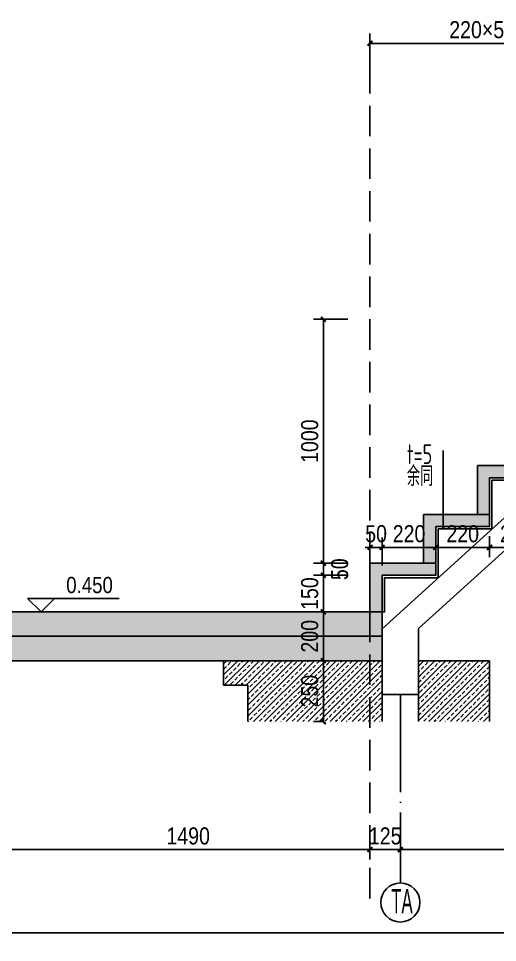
# Model space of a CAD drawing. Extents: x -40040 to 35635, y -182662 to -38118.
# Drawn here: x -4243 to -2280, y -145521 to -141733 of the extents above; entities that cross this region are included whole.
import ezdxf

# ---------------------------------------------------------------- set-up
doc = ezdxf.new("R2010")
doc.units = 0
doc.header["$LTSCALE"] = 1000
doc.header["$MEASUREMENT"] = 0
doc.linetypes.add('DASH', pattern=[0.35, 0.25, -0.1])
doc.linetypes.add('DOTE', pattern=[2.42, 2, -0.2, 0.02, -0.2])
for name, color, linetype in [('A-ANNO-DIMS', 6, 'Continuous'), ('A-ANNO-NOTE', 4, 'Continuous'), ('A-DETL-144', 144, 'Continuous'), ('A-DETL-42', 42, 'Continuous'), ('A-FURN-PATT-251', 251, 'Continuous'), ('A-SECT-005', 5, 'Continuous'), ('AXIS', 3, 'Continuous'), ('GL', 131, 'Continuous'), ('JC', 7, 'Continuous'), ('核对', 2, 'Continuous')]:
    doc.layers.add(name, color=color, linetype=linetype)
doc.styles.add('DIM_T3', font='ARIALN.TTF')
doc.styles.add('EN', font='ARIALN.TTF')
doc.styles.get("Standard").update_dxf_attribs({"font": 'tssdengs.shx', "width": 0.7, "bigfont": 'tssdchn.shx'})
doc.dimstyles.new('_TCH_ARCH&&20', dxfattribs={"dimtxt": 70, "dimasz": 20, "dimexe": 40, "dimexo": 40, "dimgap": 20, "dimtad": 1, "dimdec": 0, "dimzin": 0, "dimdsep": 46, "dimtxsty": 'DIM_T3', "dimblk": 'ARCHTICK', "dimcen": 0.09, "dimclrd": 6, "dimclre": 6, "dimclrt": 6, "dimazin": 2, "dimtfac": 1, "dimtdec": 0, "dimtix": 1, "dimtmove": 2, "dimatfit": 3, "dimfxl": 100, "dimfxlon": 1, "dimtolj": 1, "dimtzin": 0, "dimarcsym": 0})
pattern_1 = [(45, (11309.06, -57869.92), (-22.45064, 22.45064), []), (45, (11331.51, -57869.92), (-22.45064, 22.45064), [15.875, -7.9375])]

# ---------------------------------------------------------------- blocks, each defined once
blk = doc.blocks.new('TAG-PLAN-ELEV')
blk.add_line((-1.66, 0), (9.6, 0))
for points in [[(-1.66, 0), (0, -1.66), (1.66, 0)], [(1.66, -1.66), (-1.66, -1.66)]]:
    blk.add_lwpolyline(points)
at = {"style": 'EN'}
for tag, p in [('LEVEL', (2.45, 0.65)), ('NAME', (2.45, -2.51))]:
    blk.add_attdef(tag, p, '', height=2, dxfattribs=at)
blk = doc.blocks.new('_ArchTick')
at = {"color": 0, "linetype": 'ByBlock', "const_width": 0.4}
blk.add_lwpolyline([(-0.5, -0.5), (0.5, 0.5)], dxfattribs=at)
blk = doc.blocks.new('*D467')
at = {"layer": 'Defpoints', "color": 0, "transparency": 16777216}
for p in [(-2678.1, -144890.9), (-958.1, -144890.9), (-958.1, -145140.4)]:
    blk.add_point(p, dxfattribs=at)
at = {"layer": '核对', "color": 6, "lineweight": -2, "transparency": 16777216}
for p, q in [((-2678.1, -145040.4), (-2678.1, -145180.4)), ((-958.1, -145040.4), (-958.1, -145180.4)), ((-2678.1, -145140.4), (-958.1, -145140.4))]:
    blk.add_line(p, q, dxfattribs=at)
at = {"layer": '核对', "color": 6, "lineweight": -2, "transparency": 16777216, "xscale": 20, "yscale": 20, "zscale": 20, "rotation": 180}
blk.add_blockref('_ArchTick', (-2678.1, -145140.4), dxfattribs=at)
at = {"layer": '核对', "color": 6, "lineweight": -2, "transparency": 16777216, "xscale": 20, "yscale": 20, "zscale": 20}
blk.add_blockref('_ArchTick', (-958.1, -145140.4), dxfattribs=at)
at = {"layer": '核对', "color": 6, "transparency": 16777216, "insert": (-1818.1, -145084.7), "char_height": 70, "attachment_point": 5, "style": 'DIM_T3'}
blk.add_mtext('\\A1;1720', dxfattribs=at)
blk = doc.blocks.new('*D474')
at = {"layer": 'Defpoints', "color": 0, "transparency": 16777216}
for p in [(-6693.1, -144465.7), (3906.9, -144465.7), (3906.9, -145481.3)]:
    blk.add_point(p, dxfattribs=at)
at = {"layer": '核对', "color": 6, "lineweight": -2, "transparency": 16777216}
for p, q in [((-6693.1, -145381.3), (-6693.1, -145521.3)), ((3906.9, -145381.3), (3906.9, -145521.3)), ((-6693.1, -145481.3), (3906.9, -145481.3))]:
    blk.add_line(p, q, dxfattribs=at)
at = {"layer": '核对', "color": 6, "lineweight": -2, "transparency": 16777216, "xscale": 20, "yscale": 20, "zscale": 20, "rotation": 180}
blk.add_blockref('_ArchTick', (-6693.1, -145481.3), dxfattribs=at)
at = {"layer": '核对', "color": 6, "lineweight": -2, "transparency": 16777216, "xscale": 20, "yscale": 20, "zscale": 20}
blk.add_blockref('_ArchTick', (3906.9, -145481.3), dxfattribs=at)
at = {"layer": '核对', "color": 6, "transparency": 16777216, "insert": (-1393.1, -145425.5), "char_height": 70, "attachment_point": 5, "style": 'DIM_T3'}
blk.add_mtext('\\A1;10600', dxfattribs=at)
blk = doc.blocks.new('*D476')
at = {"layer": 'Defpoints', "color": 0, "transparency": 16777216}
for p in [(-2802.6, -144890.9), (-2678.1, -144890.9), (-2802.6, -145140.4)]:
    blk.add_point(p, dxfattribs=at)
at = {"layer": '核对', "color": 6, "lineweight": -2, "transparency": 16777216}
for p, q in [((-2802.6, -145040.4), (-2802.6, -145180.4)), ((-2678.1, -145040.4), (-2678.1, -145180.4)), ((-2802.6, -145140.4), (-2822.6, -145140.4)), ((-2678.1, -145140.4), (-2802.6, -145140.4)), ((-2678.1, -145140.4), (-2658.1, -145140.4))]:
    blk.add_line(p, q, dxfattribs=at)
at = {"layer": '核对', "color": 6, "lineweight": -2, "transparency": 16777216, "xscale": 20, "yscale": 20, "zscale": 20}
blk.add_blockref('_ArchTick', (-2802.6, -145140.4), dxfattribs=at)
at = {"layer": '核对', "color": 6, "lineweight": -2, "transparency": 16777216, "xscale": 20, "yscale": 20, "zscale": 20, "rotation": 180}
blk.add_blockref('_ArchTick', (-2678.1, -145140.4), dxfattribs=at)
at = {"layer": '核对', "color": 6, "transparency": 16777216, "insert": (-2740.3, -145084.7), "char_height": 70, "attachment_point": 5, "style": 'DIM_T3'}
blk.add_mtext('\\A1;125', dxfattribs=at)
blk = doc.blocks.new('*D477')
at = {"layer": 'Defpoints', "color": 0, "transparency": 16777216}
for p in [(-2802.6, -141834.7), (-2802.6, -142965.7), (-1702.6, -142965.7)]:
    blk.add_point(p, dxfattribs=at)
at = {"layer": '核对', "color": 6, "lineweight": -2, "transparency": 16777216}
for p, q in [((-2802.6, -141934.7), (-2802.6, -141794.7)), ((-1702.6, -141934.7), (-1702.6, -141794.7)), ((-1702.6, -141834.7), (-2802.6, -141834.7))]:
    blk.add_line(p, q, dxfattribs=at)
at = {"layer": '核对', "color": 6, "lineweight": -2, "transparency": 16777216, "xscale": 20, "yscale": 20, "zscale": 20, "rotation": 180}
blk.add_blockref('_ArchTick', (-2802.6, -141834.7), dxfattribs=at)
at = {"layer": '核对', "color": 6, "lineweight": -2, "transparency": 16777216, "xscale": 20, "yscale": 20, "zscale": 20}
blk.add_blockref('_ArchTick', (-1702.6, -141834.7), dxfattribs=at)
at = {"layer": '核对', "color": 6, "transparency": 16777216, "insert": (-2252.6, -141779), "char_height": 70, "attachment_point": 5, "style": 'DIM_T3'}
blk.add_mtext('\\A1;220×5=1100', dxfattribs=at)
blk = doc.blocks.new('*D487')
at = {"layer": 'Defpoints', "color": 0, "transparency": 16777216}
for p in [(-2802.6, -144165.4), (-2993.7, -144365.7), (-2802.6, -144365.7)]:
    blk.add_point(p, dxfattribs=at)
at = {"layer": '核对', "color": 6, "lineweight": -2, "transparency": 16777216}
for p, q in [((-2893.7, -144165.4), (-3033.7, -144165.4)), ((-2993.7, -144165.4), (-2993.7, -144365.7)), ((-2893.7, -144365.7), (-3033.7, -144365.7))]:
    blk.add_line(p, q, dxfattribs=at)
at = {"layer": '核对', "color": 6, "lineweight": -2, "transparency": 16777216, "xscale": 20, "yscale": 20, "zscale": 20}
for p, rotation in [((-2993.7, -144165.4), 90), ((-2993.7, -144365.7), 270)]:
    blk.add_blockref('_ArchTick', p, dxfattribs=dict(at, rotation=rotation))
at = {"layer": '核对', "color": 6, "transparency": 16777216, "insert": (-3049.5, -144265.6), "char_height": 70, "attachment_point": 5, "rotation": 90, "style": 'DIM_T3'}
blk.add_mtext('\\A1;200', dxfattribs=at)
blk = doc.blocks.new('*D488')
at = {"layer": 'Defpoints', "color": 0, "transparency": 16777216}
for p in [(-2802.6, -144365.7), (-2993.7, -144615.7), (-2993.7, -144615.7)]:
    blk.add_point(p, dxfattribs=at)
at = {"layer": '核对', "color": 6, "lineweight": -2, "transparency": 16777216}
for p, q in [((-2893.7, -144365.7), (-3033.7, -144365.7)), ((-2993.7, -144365.7), (-2993.7, -144615.7)), ((-2993.7, -144615.7), (-3033.7, -144615.7))]:
    blk.add_line(p, q, dxfattribs=at)
at = {"layer": '核对', "color": 6, "lineweight": -2, "transparency": 16777216, "xscale": 20, "yscale": 20, "zscale": 20}
for p, rotation in [((-2993.7, -144365.7), 90), ((-2993.7, -144615.7), 270)]:
    blk.add_blockref('_ArchTick', p, dxfattribs=dict(at, rotation=rotation))
at = {"layer": '核对', "color": 6, "transparency": 16777216, "insert": (-3049.5, -144490.7), "char_height": 70, "attachment_point": 5, "rotation": 90, "style": 'DIM_T3'}
blk.add_mtext('\\A1;250', dxfattribs=at)
blk = doc.blocks.new('*D489')
at = {"layer": 'Defpoints', "color": 0, "transparency": 16777216}
for p in [(-2993.7, -144015.7), (-2752.6, -144015.7), (-2752.6, -144165.7)]:
    blk.add_point(p, dxfattribs=at)
at = {"layer": '核对', "color": 6, "lineweight": -2, "transparency": 16777216}
for p, q in [((-2993.7, -144015.7), (-2993.7, -143995.7)), ((-2893.7, -144015.7), (-3033.7, -144015.7)), ((-2993.7, -144165.7), (-2993.7, -144015.7)), ((-2893.7, -144165.7), (-3033.7, -144165.7)), ((-2993.7, -144165.7), (-2993.7, -144185.7))]:
    blk.add_line(p, q, dxfattribs=at)
at = {"layer": '核对', "color": 6, "lineweight": -2, "transparency": 16777216, "xscale": 20, "yscale": 20, "zscale": 20}
for p, rotation in [((-2993.7, -144015.7), 270), ((-2993.7, -144165.7), 90)]:
    blk.add_blockref('_ArchTick', p, dxfattribs=dict(at, rotation=rotation))
at = {"layer": '核对', "color": 6, "transparency": 16777216, "insert": (-3049.5, -144090.7), "char_height": 70, "attachment_point": 5, "rotation": 90, "style": 'DIM_T3'}
blk.add_mtext('\\A1;150', dxfattribs=at)
blk = doc.blocks.new('*D490')
at = {"layer": 'Defpoints', "color": 0, "transparency": 16777216}
for p in [(-2993.7, -142965.7), (-1702.6, -142965.7), (-2802.6, -143965.7)]:
    blk.add_point(p, dxfattribs=at)
at = {"layer": '核对', "color": 6, "lineweight": -2, "transparency": 16777216}
for p, q in [((-2893.7, -142965.7), (-3033.7, -142965.7)), ((-2993.7, -143965.7), (-2993.7, -142965.7)), ((-2893.7, -143965.7), (-3033.7, -143965.7))]:
    blk.add_line(p, q, dxfattribs=at)
at = {"layer": '核对', "color": 6, "lineweight": -2, "transparency": 16777216, "xscale": 20, "yscale": 20, "zscale": 20}
for p, rotation in [((-2993.7, -142965.7), 90), ((-2993.7, -143965.7), 270)]:
    blk.add_blockref('_ArchTick', p, dxfattribs=dict(at, rotation=rotation))
at = {"layer": '核对', "color": 6, "transparency": 16777216, "insert": (-3049.5, -143465.7), "char_height": 70, "attachment_point": 5, "rotation": 90, "style": 'DIM_T3'}
blk.add_mtext('\\A1;1000', dxfattribs=at)
blk = doc.blocks.new('*D491')
at = {"layer": 'Defpoints', "color": 0, "transparency": 16777216}
for p in [(-2532.6, -143901.3), (-2752.6, -144015.7), (-2532.6, -144015.7)]:
    blk.add_point(p, dxfattribs=at)
at = {"layer": '核对', "color": 6, "lineweight": -2, "transparency": 16777216}
for p, q in [((-2752.6, -143975.7), (-2752.6, -143861.3)), ((-2532.6, -143975.7), (-2532.6, -143861.3)), ((-2752.6, -143901.3), (-2532.6, -143901.3))]:
    blk.add_line(p, q, dxfattribs=at)
at = {"layer": '核对', "color": 6, "lineweight": -2, "transparency": 16777216, "xscale": 20, "yscale": 20, "zscale": 20, "rotation": 180}
blk.add_blockref('_ArchTick', (-2752.6, -143901.3), dxfattribs=at)
at = {"layer": '核对', "color": 6, "lineweight": -2, "transparency": 16777216, "xscale": 20, "yscale": 20, "zscale": 20}
blk.add_blockref('_ArchTick', (-2532.6, -143901.3), dxfattribs=at)
at = {"layer": '核对', "color": 6, "transparency": 16777216, "insert": (-2642.6, -143845.6), "char_height": 70, "attachment_point": 5, "style": 'DIM_T3'}
blk.add_mtext('\\A1;220', dxfattribs=at)
blk = doc.blocks.new('*D492')
at = {"layer": 'Defpoints', "color": 0, "transparency": 16777216}
for p in [(-2802.6, -143901.3), (-2802.6, -144015.7), (-2752.6, -144015.7)]:
    blk.add_point(p, dxfattribs=at)
at = {"layer": '核对', "color": 6, "lineweight": -2, "transparency": 16777216}
for p, q in [((-2802.6, -143975.7), (-2802.6, -143861.3)), ((-2752.6, -143975.7), (-2752.6, -143861.3)), ((-2802.6, -143901.3), (-2822.6, -143901.3)), ((-2752.6, -143901.3), (-2802.6, -143901.3)), ((-2752.6, -143901.3), (-2732.6, -143901.3))]:
    blk.add_line(p, q, dxfattribs=at)
at = {"layer": '核对', "color": 6, "lineweight": -2, "transparency": 16777216, "xscale": 20, "yscale": 20, "zscale": 20}
blk.add_blockref('_ArchTick', (-2802.6, -143901.3), dxfattribs=at)
at = {"layer": '核对', "color": 6, "lineweight": -2, "transparency": 16777216, "xscale": 20, "yscale": 20, "zscale": 20, "rotation": 180}
blk.add_blockref('_ArchTick', (-2752.6, -143901.3), dxfattribs=at)
at = {"layer": '核对', "color": 6, "transparency": 16777216, "insert": (-2777.6, -143845.6), "char_height": 70, "attachment_point": 5, "style": 'DIM_T3'}
blk.add_mtext('\\A1;50', dxfattribs=at)
blk = doc.blocks.new('*D493')
at = {"layer": 'Defpoints', "color": 0, "transparency": 16777216}
for p in [(-2532.6, -143815.7), (-2312.6, -143815.7), (-2312.6, -143901.3)]:
    blk.add_point(p, dxfattribs=at)
at = {"layer": '核对', "color": 6, "lineweight": -2, "transparency": 16777216}
for p, q in [((-2532.6, -143855.7), (-2532.6, -143941.3)), ((-2312.6, -143855.7), (-2312.6, -143941.3)), ((-2532.6, -143901.3), (-2312.6, -143901.3))]:
    blk.add_line(p, q, dxfattribs=at)
at = {"layer": '核对', "color": 6, "lineweight": -2, "transparency": 16777216, "xscale": 20, "yscale": 20, "zscale": 20, "rotation": 180}
blk.add_blockref('_ArchTick', (-2532.6, -143901.3), dxfattribs=at)
at = {"layer": '核对', "color": 6, "lineweight": -2, "transparency": 16777216, "xscale": 20, "yscale": 20, "zscale": 20}
blk.add_blockref('_ArchTick', (-2312.6, -143901.3), dxfattribs=at)
at = {"layer": '核对', "color": 6, "transparency": 16777216, "insert": (-2422.6, -143845.6), "char_height": 70, "attachment_point": 5, "style": 'DIM_T3'}
blk.add_mtext('\\A1;220', dxfattribs=at)
blk = doc.blocks.new('*D494')
at = {"layer": 'Defpoints', "color": 0, "transparency": 16777216}
for p in [(-2092.6, -143615.7), (-2312.6, -143815.7), (-2092.6, -143901.3)]:
    blk.add_point(p, dxfattribs=at)
at = {"layer": '核对', "color": 6, "lineweight": -2, "transparency": 16777216}
for p, q in [((-2092.6, -143801.3), (-2092.6, -143941.3)), ((-2312.6, -143855.7), (-2312.6, -143941.3)), ((-2312.6, -143901.3), (-2092.6, -143901.3))]:
    blk.add_line(p, q, dxfattribs=at)
at = {"layer": '核对', "color": 6, "lineweight": -2, "transparency": 16777216, "xscale": 20, "yscale": 20, "zscale": 20, "rotation": 180}
blk.add_blockref('_ArchTick', (-2312.6, -143901.3), dxfattribs=at)
at = {"layer": '核对', "color": 6, "lineweight": -2, "transparency": 16777216, "xscale": 20, "yscale": 20, "zscale": 20}
blk.add_blockref('_ArchTick', (-2092.6, -143901.3), dxfattribs=at)
at = {"layer": '核对', "color": 6, "transparency": 16777216, "insert": (-2202.6, -143845.6), "char_height": 70, "attachment_point": 5, "style": 'DIM_T3'}
blk.add_mtext('\\A1;220', dxfattribs=at)
blk = doc.blocks.new('*D498')
at = {"layer": 'Defpoints', "color": 0, "transparency": 16777216}
for p in [(-2993.7, -143965.7), (-2752.6, -143965.7), (-2752.6, -144015.7)]:
    blk.add_point(p, dxfattribs=at)
at = {"layer": '核对', "color": 6, "lineweight": -2, "transparency": 16777216}
for p, q in [((-2893.7, -143965.7), (-3033.7, -143965.7)), ((-2993.7, -144015.7), (-2993.7, -143965.7)), ((-2893.7, -144015.7), (-3033.7, -144015.7))]:
    blk.add_line(p, q, dxfattribs=at)
at = {"layer": '核对', "color": 6, "lineweight": -2, "transparency": 16777216, "xscale": 20, "yscale": 20, "zscale": 20}
for p, rotation in [((-2993.7, -143965.7), 90), ((-2993.7, -144015.7), 270)]:
    blk.add_blockref('_ArchTick', p, dxfattribs=dict(at, rotation=rotation))
at = {"layer": '核对', "color": 6, "transparency": 16777216, "insert": (-2926.5, -143990.7), "char_height": 70, "attachment_point": 5, "rotation": 90, "style": 'DIM_T3'}
blk.add_mtext('\\A1;50', dxfattribs=at)
blk = doc.blocks.new('*D552')
at = {"layer": 'Defpoints', "color": 0, "transparency": 16777216}
for p in [(-4293.1, -144615.7), (-2802.6, -144615.7), (-2802.6, -145140.4)]:
    blk.add_point(p, dxfattribs=at)
at = {"layer": '核对', "color": 6, "lineweight": -2, "transparency": 16777216}
for p, q in [((-4293.1, -145040.4), (-4293.1, -145180.4)), ((-2802.6, -145040.4), (-2802.6, -145180.4)), ((-4293.1, -145140.4), (-2802.6, -145140.4))]:
    blk.add_line(p, q, dxfattribs=at)
at = {"layer": '核对', "color": 6, "lineweight": -2, "transparency": 16777216, "xscale": 20, "yscale": 20, "zscale": 20, "rotation": 180}
blk.add_blockref('_ArchTick', (-4293.1, -145140.4), dxfattribs=at)
at = {"layer": '核对', "color": 6, "lineweight": -2, "transparency": 16777216, "xscale": 20, "yscale": 20, "zscale": 20}
blk.add_blockref('_ArchTick', (-2802.6, -145140.4), dxfattribs=at)
at = {"layer": '核对', "color": 6, "transparency": 16777216, "insert": (-3547.8, -145084.7), "char_height": 70, "attachment_point": 5, "style": 'DIM_T3'}
blk.add_mtext('\\A1;1490', dxfattribs=at)

msp = doc.modelspace()

# ---------------------------------------------------------------- hatches: boundary and pattern name
at = {"layer": 'A-FURN-PATT-251'}
h = msp.add_hatch(dxfattribs=at)
h.set_pattern_fill('ANSI33', color=256, scale=10)
h.set_pattern_definition(pattern_1)
h.paths.add_polyline_path([(-2802.6, -144165.7), (-2752.6, -144165.7), (-2752.6, -144015.7), (-2532.6, -144015.7), (-2532.6, -143815.7), (-2312.6, -143815.7), (-2312.6, -143615.7), (-2092.6, -143615.7), (-2092.6, -143415.7), (-1872.6, -143415.7), (-1872.6, -143215.7), (-1652.6, -143215.7), (-1652.6, -143015.7), (127.4, -143015.7), (127.4, -142815.7), (347.4, -142815.7), (347.4, -142615.7), (567.4, -142615.7), (567.4, -142415.7), (1336.9, -142415.7), (1336.9, -142215.7), (2937.4, -142215.7), (2937.4, -142015.7), (3157.4, -142015.7), (3157.4, -141815.7), (3377.4, -141815.7), (3377.4, -141615.7), (3597.4, -141615.7), (3597.4, -141415.7), (4447.4, -141415.7), (4447.4, -141365.7), (3547.4, -141365.7), (3547.4, -141565.7), (3327.4, -141565.7), (3327.4, -141765.7), (3107.4, -141765.7), (3107.4, -141965.7), (2887.4, -141965.7), (2887.4, -142165.7), (1286.9, -142165.7), (1286.9, -142365.7), (517.4, -142365.7), (517.4, -142565.7), (297.4, -142565.7), (297.4, -142765.7), (77.4, -142765.7), (76.9, -142965.7), (-1702.6, -142965.7), (-1702.6, -143165.7), (-1922.6, -143165.7), (-1922.6, -143365.7), (-2142.6, -143365.7), (-2142.6, -143565.7), (-2362.6, -143565.7), (-2362.6, -143765.7), (-2582.6, -143765.7), (-2582.6, -143965.7), (-2802.6, -143965.7)])
h = msp.add_hatch(dxfattribs=at)
h.set_pattern_fill('ANSI33', color=256, scale=10)
h.set_pattern_definition(pattern_1)
h.paths.add_polyline_path([(-4293.1, -144465.7), (-4293.1, -144365.7), (-6693.1, -144365.7), (-6693.1, -144465.7), (-6493.1, -144615.7), (-4493.1, -144615.7)])
h.paths.add_polyline_path([(-2752.6, -144165.7), (-4542.6, -144165.7), (-4542.6, -144225.7), (-4842.6, -144225.7), (-4842.6, -144165.7), (-5092.6, -144165.7), (-5092.6, -144265.7), (-4842.6, -144265.7), (-4842.6, -144365.7), (-4293.1, -144365.7), (-2752.6, -144365.7)])
h = msp.add_hatch(dxfattribs=at)
h.set_pattern_fill('ANSI33', color=256, scale=10)
h.set_pattern_definition(pattern_1)
h.paths.add_polyline_path([(-2752.6, -144365.7), (-3402.6, -144365.7), (-3402.6, -144465.7), (-2752.6, -144465.7)])
h.paths.add_polyline_path([(-2752.6, -144465.7), (-3302.6, -144465.7), (-3302.6, -144615.7), (-2752.6, -144615.7)])
h.paths.add_polyline_path([(-2312.6, -144465.7), (-2602.6, -144465.7), (-2602.6, -144615.7), (-2312.6, -144615.7)])
h.paths.add_polyline_path([(-2312.6, -144365.7), (-2602.6, -144365.7), (-2602.6, -144465.7), (-2312.6, -144465.7)])

# ---------------------------------------------------------------- linework, layer by layer
at = {"layer": 'A-ANNO-DIMS', "linetype": 'DASH', "ltscale": 0.5}
for p, q in [((-2802.6, -143965.7), (-2802.6, -141805.3)), ((-2802.6, -144165.4), (-2802.6, -145355.1))]:
    msp.add_line(p, q, dxfattribs=at)
at = {"layer": 'A-DETL-144'}
for p, q in [((-2752.6, -144234.8), (-1422.6, -143025.7)), ((-2603.1, -144234.1), (-1383.9, -143125.7)), ((-2752.6, -144234.8), (-2752.6, -144615.7)), ((-2603.1, -144234.1), (-2603.1, -144615.7))]:
    msp.add_line(p, q, dxfattribs=at)
at = {"layer": 'A-DETL-42'}
for p, q in [((-2362.6, -143565.7), (-2142.6, -143565.7)), ((-2362.6, -143765.7), (-2362.6, -143565.7)), ((-2312.6, -143615.7), (-2092.6, -143615.7)), ((-2312.6, -143815.7), (-2312.6, -143615.7)), ((-2582.6, -143765.7), (-2362.6, -143765.7)), ((-2582.6, -143965.7), (-2582.6, -143765.7)), ((-2362.6, -143765.7), (-2312.6, -143765.7)), ((-2532.6, -143815.7), (-2312.6, -143815.7)), ((-2532.6, -144015.7), (-2532.6, -143815.7)), ((-2802.6, -143965.7), (-2582.6, -143965.7)), ((-2802.6, -143965.7), (-2802.6, -144165.7)), ((-2582.6, -143965.7), (-2532.6, -143965.7)), ((-2752.6, -144015.7), (-2532.6, -144015.7)), ((-2752.6, -144015.7), (-2752.6, -144365.7)), ((-4542.6, -144165.7), (-2752.6, -144165.7)), ((-4842.6, -144265.7), (-2752.6, -144265.7)), ((-4293.1, -144365.7), (-2752.6, -144365.7)), ((-3402.6, -144365.7), (-3402.6, -144465.7)), ((-2602.6, -144365.7), (-2312.6, -144365.7)), ((-2312.6, -144365.7), (-2312.6, -144615.7)), ((-3402.6, -144465.7), (-3302.6, -144465.7)), ((-3302.6, -144465.7), (-3302.6, -144615.7))]:
    msp.add_line(p, q, dxfattribs=at)
at = {"layer": 'A-SECT-005', "const_width": 1}
msp.add_lwpolyline([(4726.1, -144615.7), (-8493.1, -144615.7), (-8493.1, -144515.7), (-8795.1, -144515.7)], dxfattribs=at)
at = {"layer": 'AXIS', "color": 2, "linetype": 'DOTE', "ltscale": 0.2}
msp.add_line((-2678.1, -144504.7), (-2678.1, -145277.2), dxfattribs=at)
at = {"layer": 'GL', "color": 6}
msp.add_line((-2502, -143821.9), (-2502, -143503.4), dxfattribs=at)
at = {"layer": 'GL', "color": 81}
for points in [[(-2752.6, -144165.7), (-2752.6, -144015.7), (-2532.6, -144015.7), (-2532.6, -143815.7), (-2312.6, -143815.7), (-2312.6, -143615.7), (-2092.6, -143615.7), (-2092.6, -143415.7), (-1872.6, -143415.7), (-1872.6, -143215.7), (-1652.6, -143215.7), (-1652.6, -143015.7), (127.4, -143015.7), (127.4, -142815.7), (347.4, -142815.7)], [(-2752.6, -144165.7), (-2742.6, -144165.7), (-2742.6, -144025.7), (-2522.6, -144025.7), (-2522.6, -143825.7), (-2302.6, -143825.7), (-2302.6, -143625.7), (-2082.6, -143625.7), (-2082.6, -143425.7), (-1862.6, -143425.7), (-1862.6, -143225.7), (-1642.6, -143225.7), (-1642.6, -143025.7), (137.4, -143025.7), (137.4, -142825.7), (357.4, -142825.7)]]:
    msp.add_lwpolyline(points, dxfattribs=at)
at = {"layer": 'GL', "color": 6, "const_width": 5}
msp.add_lwpolyline([(-2504.5, -143821.9, 1), (-2499.5, -143821.9, 1)], format="xyb", close=True, dxfattribs=at)
at = {"layer": 'GL', "color": 3}
msp.add_circle((-2678.1, -145357.2), 80, dxfattribs=at)
at = {"layer": 'JC', "color": 2}
msp.add_line((-2753.1, -144504.7), (-2603.1, -144504.7), dxfattribs=at)

# ---------------------------------------------------------------- block references
at = {"layer": 'A-ANNO-NOTE'}
ref = msp.add_blockref('TAG-PLAN-ELEV', (-4150.8, -144110.3), dxfattribs=dict(at, xscale=33.33333333279503, yscale=33.33333333279503, zscale=33.33333333279503))
ref.add_attrib('LEVEL', '0.450', (-4047.5, -144088.8), dxfattribs={"layer": '0', "height": 66.67, "style": 'EN'})

# ---------------------------------------------------------------- texts
at = {"layer": 'GL', "color": 6, "width": 0.7}
for s, p in [('t=5', (-2651.4, -143559.4)), ('余同', (-2651.4, -143649.4))]:
    msp.add_text(s, height=81.19, dxfattribs=at).set_placement(p)
at = {"layer": 'GL', "color": 3, "style": 'DIM_T3', "width": 0.6}
msp.add_text('TA', height=100, dxfattribs=at).set_placement((-2715.5, -145401.6))

# ---------------------------------------------------------------- dimensions: what is measured, and where the dimension line sits
at = {"layer": '核对'}
dim = msp.add_linear_dim(base=(-2802.6, -141834.7), p1=(-1702.6, -142965.7), p2=(-2802.6, -142965.7), text='220×5=<>', dimstyle='_TCH_ARCH&&20', dxfattribs=at)
dim.commit()
dim.dimension.update_dxf_attribs({"geometry": '*D477', "text_midpoint": (-2252.6, -141779)})
for base, p1, p2, picture, middle in [((-2993.7, -142965.7), (-2802.6, -143965.7), (-1702.6, -142965.7), '*D490', (-3049.5, -143465.7)), ((-2993.7, -144015.7), (-2752.6, -144165.7), (-2752.6, -144015.7), '*D489', (-3049.5, -144090.7)), ((-2993.7, -144365.7), (-2802.6, -144165.4), (-2802.6, -144365.7), '*D487', (-3049.5, -144265.6)), ((-2993.7, -144615.7), (-2802.6, -144365.7), (-2993.7, -144615.7), '*D488', (-3049.5, -144490.7))]:
    dim = msp.add_linear_dim(base=base, p1=p1, p2=p2, angle=90, dimstyle='_TCH_ARCH&&20', dxfattribs=at)
    dim.commit()
    dim.dimension.update_dxf_attribs({"geometry": picture, "text_midpoint": middle})
for base, p1, p2, picture, middle in [((-2092.6, -143901.3), (-2312.6, -143815.7), (-2092.6, -143615.7), '*D494', (-2202.6, -143845.6)), ((-2802.6, -143901.3), (-2752.6, -144015.7), (-2802.6, -144015.7), '*D492', (-2777.6, -143845.6)), ((-2532.6, -143901.3), (-2752.6, -144015.7), (-2532.6, -144015.7), '*D491', (-2642.6, -143845.6)), ((-2312.6, -143901.3), (-2532.6, -143815.7), (-2312.6, -143815.7), '*D493', (-2422.6, -143845.6)), ((3906.9, -145481.3), (-6693.1, -144465.7), (3906.9, -144465.7), '*D474', (-1393.1, -145425.5)), ((-2802.6076, -145140.4018), (-4293.0915, -144615.7405), (-2802.6076, -144615.7405), '*D552', (-3547.8496, -145084.6617)), ((-2802.6076, -145140.4018), (-2678.0915, -144890.9401), (-2802.6076, -144890.9401), '*D476', (-2740.3495, -145084.6617)), ((-958.1, -145140.4), (-2678.1, -144890.9), (-958.1, -144890.9), '*D467', (-1818.1, -145084.7))]:
    dim = msp.add_linear_dim(base=base, p1=p1, p2=p2, dimstyle='_TCH_ARCH&&20', dxfattribs=at)
    dim.commit()
    dim.dimension.update_dxf_attribs({"geometry": picture, "text_midpoint": middle})
dim = msp.add_linear_dim(base=(-2993.7, -143965.7), p1=(-2752.6, -144015.7), p2=(-2752.6, -143965.7), angle=90, dimstyle='_TCH_ARCH&&20', dxfattribs=at)
dim.commit()
dim.dimension.update_dxf_attribs({"geometry": '*D498', "text_midpoint": (-2926.5, -143990.7), "dimtype": 160})

doc.saveas('drawing.dxf')
